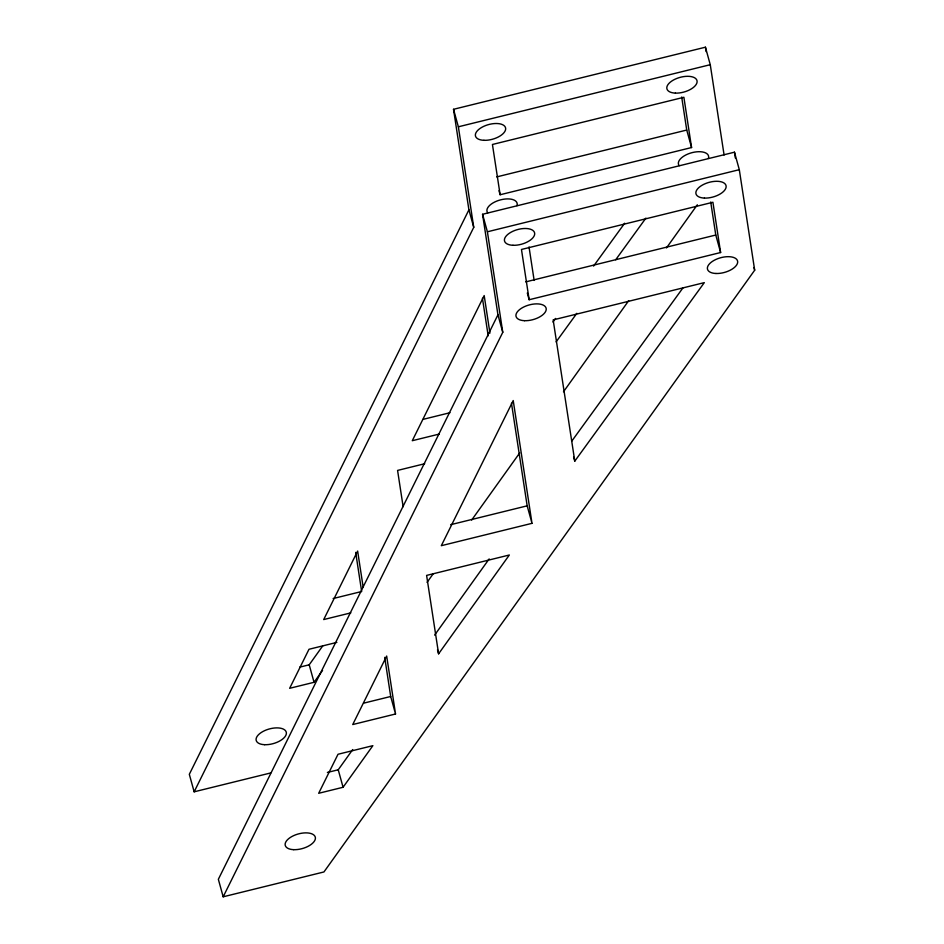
<?xml version="1.0" encoding="UTF-8"?>
<svg xmlns="http://www.w3.org/2000/svg" width="944" height="944" viewBox="0 0 944 944"><rect width="100%" height="100%" fill="white"/><g stroke="black" fill="none" stroke-linecap="round" stroke-linejoin="round"><path stroke-width="1.42" d="M724.095 155.028L710.266 64.699L705.428 47.2L453.521 109.303L468.908 209.839L189.319 774.316L194.157 791.815L270.786 772.924M194.157 791.815L473.746 227.339L458.359 126.803L453.521 109.303M497.936 314.824L218.347 879.301L223.185 896.8L323.945 871.961L754.681 270.208L739.305 169.684L734.467 152.185L482.561 214.288L497.936 314.824L502.774 332.312L223.185 896.8M299.72 667.137L309.207 664.8L322.824 645.779M336.866 642.392L308.995 649.271L289.655 688.306L314.045 682.3L322.553 670.405M427.054 582.377L433.06 573.987M471.67 520.05L519.719 452.919M563.485 391.784L628.692 300.688M666.452 247.942L697.333 204.789M327.391 772.452L338.235 769.785L352.702 749.571M434.618 635.123L489.157 558.931M343.073 787.272L372.868 745.666L338.023 754.256L318.683 793.29L343.073 787.272L338.235 769.785M438.606 653.814L509.335 555.001L426.605 575.403L438.606 653.814L437.485 649.779M552.995 322.01L555.579 318.435M593.575 266.078L624.668 223.232M556.11 341.881L576.831 313.325M615.689 259.765L645.908 218.111M571.663 441.273L683.055 287.743M574.778 461.144L704.307 282.634L553.16 319.898L574.778 461.144L573.657 457.108M458.359 126.803L710.266 64.699M496.721 176.906L686.736 130.048L681.686 97.02M500.131 194.747L691.574 147.547L683.881 97.279L492.438 144.479L500.131 194.747L499.01 190.712M502.774 332.312L487.399 231.787L739.305 169.684M525.749 281.878L715.776 235.032L710.714 202.004M529.159 299.732L720.614 252.532L712.921 202.264L521.466 249.464L529.159 299.732L527.307 293.006M423.042 419.372L449.958 412.729M439.22 434.075L412.292 440.706L484.189 295.555L489.936 333.114M424.682 463.74L397.577 470.419L403.135 506.716M450.654 524.699L527.165 505.831L511.471 403.265M532.003 523.33L441.32 545.691L513.217 400.539L532.003 523.33L527.165 505.831M333.138 598.543L361.658 591.51L355.676 552.393M350.814 612.88L323.709 619.559L357.634 551.06L363.18 587.274M363.593 703.174L390.698 696.495L384.704 657.378M395.536 713.994L352.737 724.544L386.662 656.045L395.536 713.994L390.698 696.495M753.937 267.518L754.681 270.208M686.736 130.048L691.574 147.547M715.776 235.032L720.614 252.532M482.561 214.288L487.399 231.787M468.908 209.839L473.746 227.339M309.207 664.8L314.045 682.3M734.467 152.185L735.352 158.014M705.428 47.2L706.1 51.566M529.029 246.95L534.151 280.439M482.443 298.28L488.19 335.84M487.753 212.872A15.588 7.587 -15.5 0 1 500.898 199.774A15.588 7.587 -15.5 0 1 516.946 205.674M679.196 165.672A15.588 7.587 -15.5 0 1 692.353 152.574A15.588 7.587 -15.5 0 1 708.401 158.474M264.674 744.698A15.588 7.587 -15.5 0 0 286.351 732.579A15.588 7.587 -15.5 0 0 262.68 731.635A15.588 7.587 -15.5 0 0 264.674 744.698M483.953 140.314A15.588 7.587 -15.5 0 0 505.63 128.195A15.588 7.587 -15.5 0 0 481.959 127.251A15.588 7.587 -15.5 0 0 483.953 140.314M675.408 93.114A15.588 7.587 -15.5 0 0 697.073 80.995A15.588 7.587 -15.5 0 0 673.402 80.051A15.588 7.587 -15.5 0 0 675.408 93.114M524.522 320.689A15.588 7.587 -15.5 0 0 546.198 308.57A15.588 7.587 -15.5 0 0 522.528 307.626A15.588 7.587 -15.5 0 0 524.522 320.689M715.977 273.489A15.588 7.587 -15.5 0 0 737.642 261.37A15.588 7.587 -15.5 0 0 713.971 260.426A15.588 7.587 -15.5 0 0 715.977 273.489M512.993 245.287A15.588 7.587 -15.5 0 0 534.658 233.168A15.588 7.587 -15.5 0 0 510.987 232.236A15.588 7.587 -15.5 0 0 512.993 245.287M704.436 198.087A15.588 7.587 -15.5 0 0 726.113 185.968A15.588 7.587 -15.5 0 0 702.442 185.036A15.588 7.587 -15.5 0 0 704.436 198.087M293.714 849.671A15.588 7.587 -15.5 0 0 315.379 837.552A15.588 7.587 -15.5 0 0 291.708 836.62A15.588 7.587 -15.5 0 0 293.714 849.671"/></g></svg>
